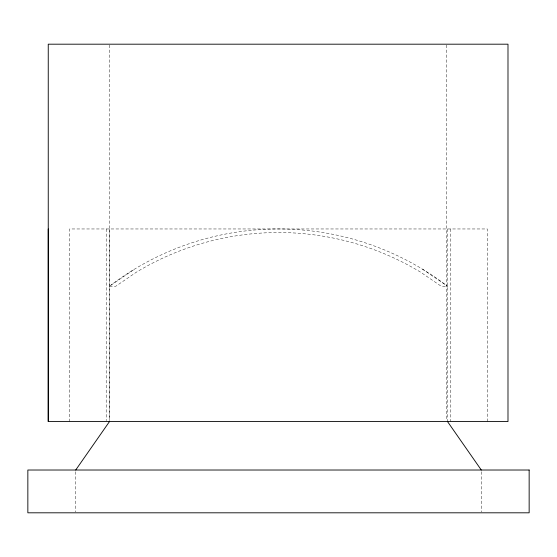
<?xml version="1.0" encoding="UTF-8"?>
<svg xmlns="http://www.w3.org/2000/svg" width="557" height="557" viewBox="0 0 557 557"><rect width="100%" height="100%" fill="white"/><g stroke="black" fill="none" stroke-linecap="round" stroke-linejoin="round"><path stroke-width="0.42" stroke-dasharray="2.79 2.09" d="M422.498 269.163L447.494 286.214A278.034 278.034 0 0 0 109.506 286.214L134.502 269.163M109.506 286.214L115.835 286.214L136.347 272.213A274.462 274.462 0 0 1 420.653 272.213L441.165 286.214L447.494 286.214M487.375 421.538L487.375 228.962L69.625 228.962L69.625 421.538M481.29 471.73L481.29 511.953M450.794 228.962L450.794 421.538M447.494 228.962L447.494 421.538M446.54 45.061L446.54 420.667M109.764 45.061L109.764 420.667M109.506 228.962L109.506 420.667M106.206 228.962L106.206 420.667M75.71 471.73L75.71 511.953"/><path stroke-width="0.84" d="M48.25 421.538L48.25 44.191L507.991 44.191L507.991 421.538L48.25 421.538L48.25 228.962M75.71 470.017L109.506 421.538M447.494 421.538L481.29 470.017M529.15 470.017L27.85 470.017L27.85 512.809L529.15 512.809L529.15 470.017"/></g></svg>
